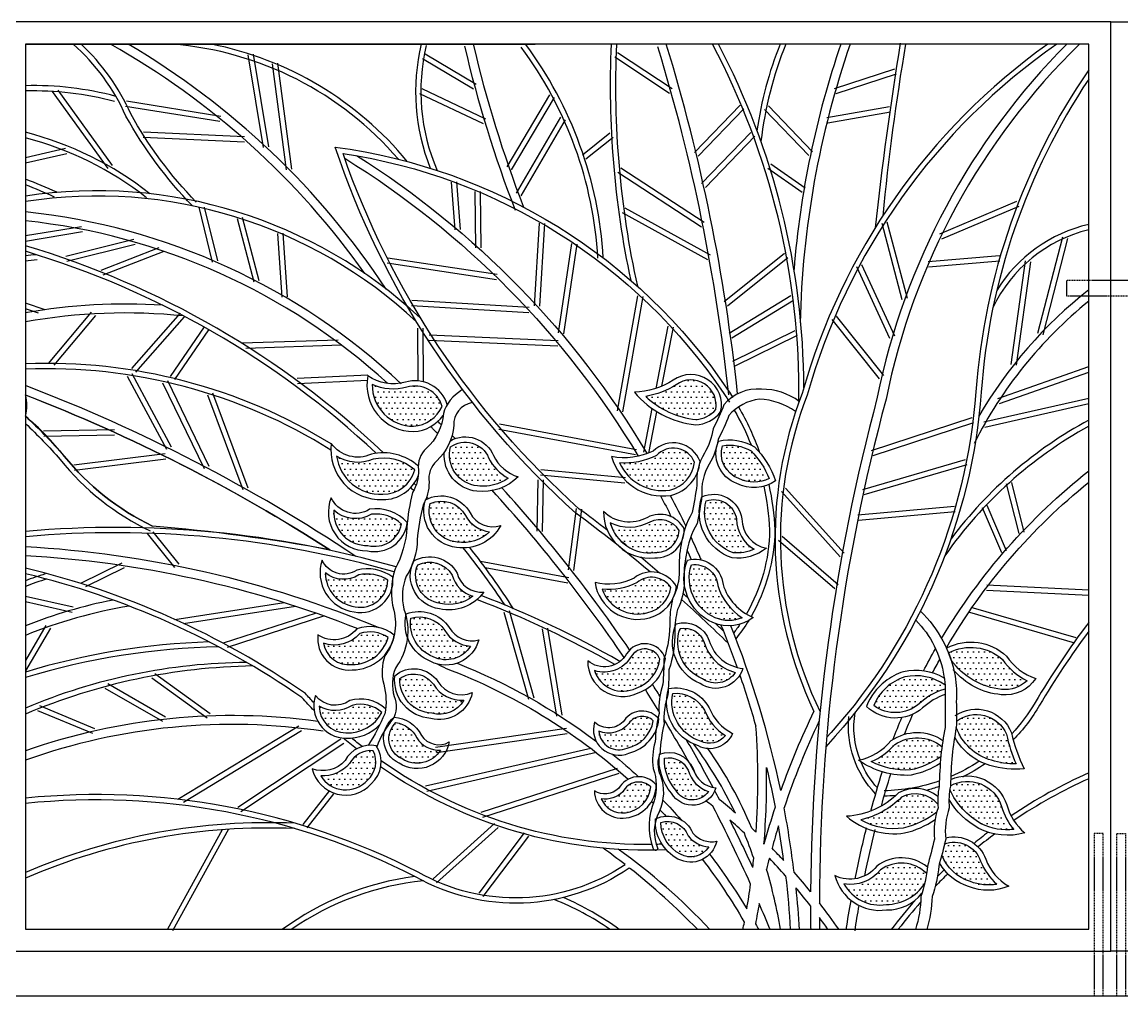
# Model space of a CAD drawing. Extents: x -51224 to -13975, y -20628 to 9094.
# Drawn here: x -47115 to -45873, y -13035 to -11935 of the extents above; entities that cross this region are included whole.
import ezdxf

# ---------------------------------------------------------------- set-up
doc = ezdxf.new("R2010")
doc.units = 0
doc.header["$LTSCALE"] = 5
doc.header["$MEASUREMENT"] = 0
doc.linetypes.add('HIDDEN', pattern=[0.375, 0.25, -0.125])
doc.layers.get('0').update_dxf_attribs({"linetype": 'CONTINUOUS'})
for name, color, linetype in [('0-DIM', 8, 'CONTINUOUS'), ('0-T_BLOCK', 7, 'CONTINUOUS'), ('1', 8, 'CONTINUOUS'), ('4', 4, 'CONTINUOUS'), ('GRILLES', 1, 'CONTINUOUS')]:
    doc.layers.add(name, color=color, linetype=linetype)
pattern_1 = [(180, (-64577.576, -16432.0814), (-3.1237505, 6.247501), [0, -6.247501])]

# ---------------------------------------------------------------- blocks, each defined once
blk = doc.blocks.new('A$C28F35AD2')
at = {"layer": 'GRILLES', "linetype": 'HIDDEN'}
blk.add_lwpolyline([(0, 790.3), (97.7, 790.3), (97.7, 807.5), (0, 807.5)], close=True, dxfattribs=at)
for points in [[(41.5, 0), (41.5, 183.5), (31.5, 183.5), (31.5, 0)], [(56.9, 0), (56.9, 183.5), (66.9, 183.5), (66.9, 0)]]:
    blk.add_lwpolyline(points, dxfattribs=at)

msp = doc.modelspace()

# ---------------------------------------------------------------- hatches: boundary and pattern name
at = {"layer": '0-T_BLOCK'}
h = msp.add_hatch(dxfattribs=at)
h.set_pattern_fill('DOTS', color=2, scale=99.960016, style=0)
h.set_pattern_definition(pattern_1)
h.paths.add_polyline_path([(-46600.9, -12458.9, 0.179163), (-46566.2, -12450.2, -0.154289), (-46588.3, -12427.1, 0.482854), (-46631.2, -12414.8, 0.461066)])
h.paths.add_polyline_path([(-46640.7, -12369, 0.418152), (-46680.5, -12347.5, -0.175458), (-46719.6, -12344.4, 0.417538), (-46672.9, -12391.5, 0.279623)])
h.paths.add_polyline_path([(-46718.7, -12428.7, -0.256991), (-46759.8, -12425.1, 0.38732), (-46707.8, -12468.3, 0.343085), (-46671.7, -12440.8, 0.238603)])
h.paths.add_polyline_path([(-46614.6, -12492, 0.389161), (-46654.3, -12478.7, 0.456924), (-46623.7, -12522.3, 0.24176), (-46587.2, -12510.6, -0.243716)])
h.paths.add_polyline_path([(-46720.4, -12490.9, -0.33145), (-46763, -12486.2, 0.442508), (-46724.4, -12526.1, 0.426582), (-46686.4, -12502.1, 0.226597)])
h.paths.add_polyline_path([(-46642.7, -12591.5, 0.23301), (-46606.1, -12583.4, -0.260347), (-46629.4, -12559.5, 0.39265), (-46668.3, -12548, 0.495449)])
h.paths.add_polyline_path([(-46702.1, -12565.1, 0.200376), (-46734.7, -12559.3, -0.320781), (-46772.5, -12557, 0.373248), (-46739, -12595.2, 0.475515)])
h.paths.add_polyline_path([(-46651, -12651.6, 0.39085), (-46608.7, -12639.6, -0.251251), (-46637.7, -12622, 0.326721), (-46676.1, -12608, 0.3487)])
h.paths.add_polyline_path([(-46733.6, -12625.5, -0.301065), (-46774.7, -12636.5, 0.393018), (-46742.4, -12660.5, 0.339354), (-46701.6, -12629.8, 0.228285)])
h.paths.add_polyline_path([(-46652.5, -12715.2, 0.353449), (-46616.1, -12700.6, -0.283595), (-46650.6, -12682.8, 0.420371), (-46688.3, -12676.2, 0.418172)])
h.paths.add_polyline_path([(-46779.5, -12707.3, 0.413856), (-46749.4, -12737.6, 0.293768), (-46708.7, -12714.6, 0.251352), (-46742.3, -12706.6, -0.30026)])
h.paths.add_polyline_path([(-46686.3, -12766.7, 0.426612), (-46642.5, -12757, -0.274357), (-46669.4, -12743.3, 0.246148), (-46692.9, -12726, 0.53355)])
h.paths.add_polyline_path([(-46777.7, -12786.2, 0.501929), (-46724.9, -12790.9, 0.343134), (-46718.6, -12757.8, 0.313802), (-46745.1, -12772.2, -0.234383)])
h = msp.add_hatch(dxfattribs=at)
h.set_pattern_fill('DOTS', color=2, scale=99.960016, style=0)
h.set_pattern_definition(pattern_1)
h.paths.add_polyline_path([(-46305.8, -12450.6, 0.237244), (-46271.8, -12450.5, 0.105699), (-46292.1, -12419.4, 0.175439), (-46324.4, -12413.4, 0.397699)])
h.paths.add_polyline_path([(-46398.9, -12424.4, -0.135102), (-46440.5, -12432.9, 0.331679), (-46383.7, -12463.6, 0.310147), (-46355.8, -12432.2, 0.543135)])
h.paths.add_polyline_path([(-46354.4, -12383.8, 0.206557), (-46332, -12372.7, 0.678632), (-46376.5, -12344.6, -0.100632), (-46411, -12357.8, 0.164112)])
h = msp.add_hatch(dxfattribs=at)
h.set_pattern_fill('DOTS', color=2, scale=99.960016, style=0)
h.set_pattern_definition(pattern_1)
h.paths.add_polyline_path([(-46460.1, -12575.4, 0.391506), (-46408.4, -12601.9, 0.299569), (-46382.6, -12573.6, 0.442519), (-46420.8, -12567.8, -0.155677)])
h.paths.add_polyline_path([(-46332.7, -12607.6, 0.206915), (-46302, -12607.6, -0.183281), (-46329.6, -12571.2, 0.432961), (-46359.4, -12548, 0.385547)])
h.paths.add_polyline_path([(-46344.9, -12635.5, 0.365015), (-46372.2, -12619.6, 0.395718), (-46346.8, -12676.7, 0.422404), (-46309.9, -12669.4, -0.262488)])
h.paths.add_polyline_path([(-46394.9, -12654.5, 0.619419), (-46427.5, -12651.5, -0.355755), (-46468.8, -12667.3, 0.460328), (-46421.7, -12687, 0.281137)])
h.paths.add_polyline_path([(-46308.4, -12496.5, 0.465603), (-46342.7, -12475.6, 0.397526), (-46312.3, -12534.2, 0.130987), (-46288.5, -12530.3, -0.265033)])
h = msp.add_hatch(dxfattribs=at)
h.set_pattern_fill('DOTS', color=2, scale=99.960016, style=0)
h.set_pattern_definition(pattern_1)
h.paths.add_polyline_path([(-46451, -12500.6, 0.132187), (-46438.9, -12521.1, -0.001399), (-46431.8, -12526.9, 0.177215), (-46401, -12534, 0.421821), (-46373.4, -12509, 0.389173), (-46406.2, -12499.6, -0.249963)])
h = msp.add_hatch(dxfattribs=at)
h.set_pattern_fill('DOTS', color=2, scale=99.960016, style=0)
h.set_pattern_definition(pattern_1)
h.paths.add_polyline_path([(-46012.3, -12651.6, -0.038092), (-46007.9, -12655.4, 0.126461), (-45981.2, -12678.4, -0.156014), (-46001.6, -12688.5, -0.054354), (-46009.3, -12688.5, -0.033864), (-46019.9, -12686.7, -0.180756), (-46066.4, -12655.2, 0.005103), (-46067.3, -12652.6), (-46069.1, -12647.5, -0.10595), (-46047.7, -12641.3, -0.177482)])
h = msp.add_hatch(dxfattribs=at)
h.set_pattern_fill('DOTS', color=2, scale=99.960016, style=0)
h.set_pattern_definition(pattern_1)
h.paths.add_polyline_path([(-46344.8, -12711.9, 0.301201), (-46380.5, -12693.1, 0.386808), (-46349.2, -12746.8, 0.371501), (-46321.1, -12740.5, -0.158313)])
h.paths.add_polyline_path([(-46402.4, -12723.9, 0.4558), (-46430.1, -12726.9, -0.334927), (-46463.9, -12735.7, 0.519187), (-46431.9, -12754.8, 0.302013)])
h.paths.add_polyline_path([(-46436.8, -12804.2, -0.232717), (-46461.1, -12812.1, 0.345546), (-46433.9, -12827.7, 0.356511), (-46405.2, -12798.6, 0.508622)])
h.paths.add_polyline_path([(-46377, -12802.3, 0.556781), (-46340.3, -12803.9, -0.242894), (-46363.2, -12779.8, 0.356786), (-46389.9, -12766.2, 0.193031)])
h.paths.add_polyline_path([(-46394, -12838.8, 0.271334), (-46371.6, -12874.8, 0.391269), (-46339.9, -12866.3, -0.199447), (-46363.2, -12853.8, 0.407719)])
at = {"layer": '1'}
h = msp.add_hatch(dxfattribs=at)
h.set_pattern_fill('DOTS', color=2, scale=99.960016, style=0)
h.set_pattern_definition(pattern_1)
h.paths.add_polyline_path([(-46122.2, -12675.7, -0.036331), (-46115, -12673.7, -0.189795), (-46073.4, -12683.3), (-46073.2, -12688.1, 0.064744), (-46090.5, -12695.9, 0.059603), (-46107.4, -12708.5, -0.307316), (-46153.6, -12706.8, -0.204853)])
h = msp.add_hatch(dxfattribs=at)
h.set_pattern_fill('DOTS', color=2, scale=99.960016, style=0)
h.set_pattern_definition(pattern_1)
h.paths.add_polyline_path([(-46060.4, -12724.5, -0.003517), (-46060.5, -12731.4, 0.000117), (-46060.6, -12731.6, 0.23813), (-46020.9, -12768.6, 0.074583), (-45993, -12772.7, -0.048306), (-46003.9, -12739.2, 0.489687)])
h = msp.add_hatch(dxfattribs=at)
h.set_pattern_fill('DOTS', color=2, scale=99.960016, style=0)
h.set_pattern_definition(pattern_1)
edge = h.paths.add_edge_path()
edge.add_arc((-46104.7, -12788.6), 45.4, 411.9234, 480.5249)
edge.add_arc((-46104.4, -12789), 45.9, 480.5249, 502.2751)
edge.add_arc((-46186.6, -12700.8), 75.6, 294.3461, 307.3176, ccw=False)
edge.add_arc((-46119.8, -12708.7), 70.6, 239.6884, 280.5454)
edge.add_arc((-46131.8, -12688.4), 93.1, 285.5148, 305.2121)
edge.add_arc((-45808.1, -12791.5), 271.3, 531.802, 534.2802, ccw=False)
edge = h.paths.add_edge_path()
edge.add_line((-46081.4, -12817.9), (-46082.5, -12826.6))
edge.add_arc((-46131.6, -12772.9), 72.7, 239.6014, 312.4349, ccw=False)
edge.add_arc((-46188.9, -12743.6), 94.3, 282.5234, 312.8631)
edge.add_arc((-46105.8, -12838.4), 31.9, 400.0476, 486.2795, ccw=False)
edge = h.paths.add_edge_path()
edge.add_line((-46067.1, -12797.2), (-46067.8, -12801.6))
edge.add_arc((-46001, -12775.2), 71.8, 201.5641, 274.4365)
edge.add_arc((-45941.5, -12801.3), 70.6, 200.9385, 220.1263, ccw=False)
edge.add_arc((-46048, -12833.7), 41.2, 370.0104, 477.6001)
edge = h.paths.add_edge_path()
edge.add_line((-46074.3, -12863.1), (-46076.9, -12875.5))
edge.add_arc((-46025.1, -12852.8), 56.6, 203.6268, 280.6137)
edge.add_arc((-45971.2, -12858.5), 66.2, 201.1567, 228.9803, ccw=False)
edge.add_arc((-46063.7, -12894.2), 32.9, 381.1567, 468.8215)
edge = h.paths.add_edge_path()
edge.add_arc((-46122.1, -12924.3), 39.6, 404.8103, 499.437)
edge.add_arc((-46176.8, -12877.4), 32.5, 251.1449, 319.437, ccw=False)
edge.add_arc((-46141.9, -12876.8), 55.2, 214.6501, 326.0492)
edge.add_line((-46096.1, -12907.6), (-46093.9, -12896.4))

# ---------------------------------------------------------------- linework, layer by layer
at = {"color": 3}
for p in [(-47111, -11960.1, 0), (-45911, -11960.1)]:
    msp.add_line(p, (-46535.8, -11960.1), dxfattribs=at)
for points in [[(-45886, -11935.1), (-47136, -11935.1), (-47136, -12984.2), (-45886, -12984.2)], [(-45886, -11935.1), (-44636, -11935.1), (-44636, -12984.2), (-45886, -12984.2)], [(-45911, -11960.1), (-47111, -11960.1), (-47111, -12959.2), (-45911, -12959.2)]]:
    msp.add_lwpolyline(points, close=True, dxfattribs=at)
at = {"layer": '0-DIM'}
msp.add_lwpolyline([(-47111, -12356.2, -0.051261), (-46767.4, -12531.1, 0.024789), (-46967.5, -12504.2, -0.112657), (-47067.1, -12425.2, 0.047346), (-47111, -12380.1, 0.141873)], format="xyb", close=True, dxfattribs=at)
at = {"layer": '1'}
for p, q in [((-46842.2, -12077), (-46859.6, -11972.3)), ((-46836.3, -12076), (-46853.7, -11971.3)), ((-46605.3, -12010.8), (-46662.8, -11976.8)), ((-46602.3, -12005.6), (-46659.7, -11971.6)), ((-46384.3, -12015.7), (-46446, -11975)), ((-46381, -12010.7), (-46442.7, -11970)), ((-46816.3, -12102.1), (-46832.2, -11982.3)), ((-46810.3, -12101.3), (-46826.2, -11981.5)), ((-46197.9, -12010.3), (-46129.8, -11988)), ((-46196.1, -12016), (-46127.9, -11993.7)), ((-47017.5, -12100.5), (-47080.5, -12013.6)), ((-47012.6, -12097), (-47074.2, -12012.1)), ((-46591.3, -12044.7), (-46663.4, -12010.7)), ((-46890.6, -12041.7), (-46997, -12024.5)), ((-46593.9, -12050.1), (-46665.9, -12016.1)), ((-46567.5, -12098.8), (-46519, -12017.4)), ((-46562.3, -12101.9), (-46513.9, -12020.4)), ((-46891.5, -12047.6), (-46998, -12030.4)), ((-46356, -12082.6), (-46304.4, -12029.1)), ((-46351.6, -12086.7), (-46300.1, -12033.2)), ((-46227, -12085.9), (-46276.8, -12033.9)), ((-46222.6, -12081.8), (-46272.5, -12029.7)), ((-46206.4, -12043.1), (-46135.7, -12030.5)), ((-46205.3, -12049), (-46134.7, -12036.4)), ((-46556.9, -12128.2), (-46506.7, -12042.4)), ((-46551.7, -12131.3), (-46501.5, -12045.4)), ((-46863.9, -12070.8), (-46978.2, -12065.4)), ((-46863.6, -12064.8), (-46977.9, -12059.4)), ((-46451.3, -12060.7), (-46482.4, -12085.3)), ((-46447.6, -12065.4), (-46478.7, -12090)), ((-46347.9, -12117.6), (-46292.4, -12059.8)), ((-46343.6, -12121.8), (-46288, -12063.9)), ((-47065.6, -12078.1), (-47111, -12088.4)), ((-47064.3, -12083.9), (-47111, -12094.6)), ((-46344.9, -12161.6), (-46439, -12100.1)), ((-46234.3, -12127.8), (-46273.1, -12100.7)), ((-46230.9, -12122.9), (-46269.7, -12095.8)), ((-46348.2, -12166.6), (-46442.3, -12105.1)), ((-46626.1, -12169.9), (-46630.2, -12115.9)), ((-46620.1, -12169.5), (-46624.3, -12115.4)), ((-46602.8, -12190.1), (-46603.3, -12126.3)), ((-46596.8, -12190.1), (-46597.3, -12126.3)), ((-46079, -12174.4), (-45992, -12137.5)), ((-46899.8, -12206.3), (-46915, -12144.3)), ((-46894, -12204.9), (-46908.8, -12144.3)), ((-46340.9, -12203.7), (-46437, -12150.5)), ((-46338, -12198.5), (-46434, -12145.2)), ((-46076.7, -12179.9), (-45989.6, -12143.1)), ((-46852.8, -12228.7), (-46871.7, -12157.5)), ((-46847, -12227.2), (-46865.9, -12156)), ((-46536.6, -12255.6), (-46530.8, -12162.3)), ((-46530.6, -12256), (-46524.8, -12162.7)), ((-46121.4, -12248.6), (-46144.2, -12162.6)), ((-46115.6, -12247.1), (-46138.4, -12161)), ((-47047.6, -12166.3), (-47111, -12176.7)), ((-47046.6, -12172.2), (-47111, -12182.8)), ((-46821.2, -12245.6), (-46826, -12174)), ((-46815.2, -12245.2), (-46820.1, -12173.6)), ((-46988.5, -12180.7), (-47065.5, -12199.8)), ((-46987, -12186.5), (-47064.1, -12205.6)), ((-47025.4, -12215.1), (-46960.1, -12189.8)), ((-46509.3, -12286.2), (-46494.3, -12185.1)), ((-46503.4, -12287.1), (-46488.4, -12185.9)), ((-45940.8, -12178.1), (-45968.8, -12286.9)), ((-45935, -12179.6), (-45963, -12288.4)), ((-47023.2, -12220.7), (-46954.5, -12194)), ((-46578.6, -12220.3), (-46702, -12201.6)), ((-46322.5, -12250.7), (-46254.4, -12196.2)), ((-46318.7, -12255.4), (-46250.7, -12200.9)), ((-46092.4, -12205.5), (-46011.7, -12198.7)), ((-46579.5, -12226.2), (-46702.9, -12207.5)), ((-46135.4, -12292.3), (-46172.6, -12211.7)), ((-46130, -12289.8), (-46167.2, -12209.1)), ((-46091.9, -12211.5), (-46011.2, -12204.6)), ((-45998.7, -12321.8), (-45982.4, -12204.9)), ((-45992.7, -12322.6), (-45976.4, -12205.8)), ((-46542.6, -12257.5), (-46674.8, -12249.6)), ((-46442.7, -12374.2), (-46419.9, -12244.1)), ((-46436.8, -12375.2), (-46414, -12245.1)), ((-46316.9, -12286.3), (-46247.3, -12244)), ((-46313.8, -12291.5), (-46244.2, -12249.1)), ((-47088.7, -12259.9), (-47111, -12252.7)), ((-47096.3, -12263.8), (-47111, -12259)), ((-47036.6, -12262.7), (-47085.2, -12320.6)), ((-46936.5, -12264), (-46991.2, -12326.4)), ((-46543, -12263.5), (-46675.1, -12255.6)), ((-47032, -12266.5), (-47079, -12322.5)), ((-46932, -12268), (-46986.7, -12330.4)), ((-46147, -12337.9), (-46200.4, -12271)), ((-46142.3, -12334.1), (-46195.7, -12267.2)), ((-46909.3, -12279.2), (-46947.7, -12335.4)), ((-46904.4, -12282.6), (-46942.7, -12338.8)), ((-46667.7, -12340.7), (-46668.1, -12280.8)), ((-46661.7, -12340.6), (-46662.1, -12280.8)), ((-46509.8, -12295), (-46655.3, -12288.6)), ((-46399.2, -12348.7), (-46385.6, -12278.4)), ((-46392.6, -12346.3), (-46379.7, -12279.6)), ((-46312.5, -12318.1), (-46242.4, -12283.3)), ((-46309.9, -12323.4), (-46239.7, -12288.7)), ((-46758.1, -12294.2), (-46866.8, -12297.8)), ((-46754.1, -12300.1), (-46862.1, -12303.6)), ((-46510, -12300.9), (-46655.6, -12294.6)), ((-46013.7, -12360.2), (-45911, -12324.1)), ((-46951.5, -12417.9), (-46995.9, -12335.2)), ((-46946.3, -12415.1), (-46990.6, -12332.3)), ((-46804.4, -12337.1), (-46724.7, -12333.3)), ((-46011.7, -12365.9), (-45911, -12330.4)), ((-46908.9, -12439.7), (-46955.8, -12342.7)), ((-46903.5, -12437.1), (-46950.4, -12340.1)), ((-46804.1, -12343.1), (-46724.5, -12339.3)), ((-46865.1, -12463.3), (-46905, -12356.3)), ((-46859.5, -12461.2), (-46899.3, -12354.2)), ((-46029.5, -12386.6), (-45911, -12359.7)), ((-46413.2, -12420.6), (-46403.7, -12371.5)), ((-46407.3, -12421.7), (-46398.3, -12375.1)), ((-46028.2, -12392.5), (-45911, -12365.9)), ((-46156.1, -12418.9), (-46042.5, -12381.5)), ((-46154.3, -12424.6), (-46040.6, -12387.2)), ((-47010.4, -12395.4), (-47090.4, -12397.1)), ((-46422.6, -12423.9), (-46576.9, -12395.1)), ((-46421.5, -12418), (-46575.8, -12389.2)), ((-47010.3, -12401.4), (-47090.3, -12403.1)), ((-46953.4, -12422.7), (-47056.4, -12435.3)), ((-46952.6, -12428.6), (-47055.6, -12441.3)), ((-46166, -12463), (-46050, -12428.9)), ((-46164.4, -12468.7), (-46048.3, -12434.6)), ((-46529.8, -12446.3), (-46434.5, -12455.3)), ((-46529.2, -12440.3), (-46433.9, -12449.3)), ((-46533.5, -12510), (-46532.3, -12452)), ((-46527.5, -12510.1), (-46526.3, -12452.1)), ((-46187.2, -12534.7), (-46253.4, -12461.3)), ((-46004.1, -12456.3), (-45989.9, -12512.4)), ((-45998.2, -12454.9), (-45984.1, -12510.9)), ((-46191.7, -12538.7), (-46257.9, -12465.3)), ((-46498, -12553.4), (-46489.1, -12484.3)), ((-46492, -12554.2), (-46483.2, -12485.1)), ((-46171.5, -12491.5), (-46062.4, -12481.8)), ((-46170.9, -12497.5), (-46061.8, -12487.8)), ((-46009.2, -12534.4), (-46031, -12483.4)), ((-46003.7, -12532), (-46025.5, -12481)), ((-46942.2, -12551), (-46973.1, -12512.4)), ((-46937.5, -12547.2), (-46966.9, -12510.6)), ((-46197.6, -12575), (-46261, -12520.6)), ((-46193.7, -12570.5), (-46257.1, -12516.1)), ((-47002.1, -12545.9), (-47048.7, -12568.9)), ((-46497.9, -12562.7), (-46597.3, -12544.2)), ((-46999.4, -12551.3), (-47043.3, -12572.9)), ((-46499, -12568.6), (-46592, -12551.3)), ((-46026.1, -12570.6), (-45911, -12576.1)), ((-47057.1, -12595.7), (-47111, -12583.7)), ((-46026.4, -12576.6), (-45911, -12582.1)), ((-47058.4, -12601.6), (-47111, -12589.8)), ((-46942.4, -12609.5), (-46818.8, -12590.4)), ((-46932.5, -12614.1), (-46806.3, -12594.5)), ((-45925.2, -12630.5), (-46043.7, -12596)), ((-46782.9, -12602.4), (-46887.8, -12636.4)), ((-46773.6, -12605.6), (-46883.2, -12641.2)), ((-46542.8, -12700), (-46570.6, -12601.6)), ((-46537, -12698.4), (-46564.8, -12599.9)), ((-45926.9, -12636.2), (-46045.4, -12601.8)), ((-47087.8, -12616.4), (-47111, -12655.8)), ((-47082.7, -12619.4), (-47111, -12667.6)), ((-46527.8, -12620.2), (-46511.5, -12718.6)), ((-46521.9, -12619.3), (-46505.6, -12717.6)), ((-46902.4, -12716.2), (-46964.8, -12671.1)), ((-46952.9, -12719.7), (-47018.1, -12682.4)), ((-46905.9, -12721), (-46968.3, -12676)), ((-46955.9, -12724.9), (-47021, -12687.6)), ((-47032.7, -12732.9), (-47094.6, -12707.1)), ((-47035, -12738.4), (-47096.9, -12712.7)), ((-46939.1, -12812.6), (-46802.6, -12729.8)), ((-46932.7, -12815.7), (-46799.5, -12734.9)), ((-46500.5, -12732.8), (-46648.1, -12754.2)), ((-46871.3, -12821.3), (-46754.9, -12744.4)), ((-46499.6, -12738.7), (-46647.2, -12760.2)), ((-46868, -12826.3), (-46751.6, -12749.4)), ((-46472.9, -12755.2), (-46659.3, -12797.9)), ((-46466.7, -12759.9), (-46657.9, -12803.8)), ((-46596.6, -12827), (-46442.7, -12777.4)), ((-46594.7, -12832.7), (-46440.8, -12783.1)), ((-46797.7, -12841.1), (-46767.6, -12802.8)), ((-46793, -12844.8), (-46762.9, -12806.5)), ((-46888.9, -12846.9), (-46950.7, -12959.2)), ((-46881.8, -12846.4), (-46944.9, -12961.2)), ((-46581.6, -12839.8), (-46650.9, -12902.3)), ((-46577.6, -12844.3), (-46646.9, -12906.7)), ((-46548, -12850.5), (-46599.4, -12918.7)), ((-46543.2, -12854.1), (-46594.6, -12922.3))]:
    msp.add_line(p, q, dxfattribs=at)
at = {"layer": '1', "color": 4}
msp.add_line((-46215, -12946.1), (-46215, -12959.2), dxfattribs=at)
for points in [[(-46922.6, -12142.6, -0.066191), (-46997.5, -12041.4, 0.106475), (-47057.1, -11960.1)], [(-46918.3, -12138.4, -0.066058), (-46992.1, -12038.7, 0.099356), (-47048.2, -11960.1, 0.099356)], [(-45957.3, -11960.1, 0.171094), (-46234.4, -12354.5, 0.205998), (-46221.1, -12713.3, 0.205998)], [(-45946.9, -11960.1, 0.174235), (-46228.7, -12356.4, 0.208179), (-46214.2, -12713.9, 0.208179)], [(-45935.7, -11960.1, 0.147388), (-46149.6, -12358.7, 0.063736), (-46224.9, -12916.9, 0.063736)], [(-45921.4, -11960.1, 0.150811), (-46139.8, -12361, 0.065193), (-46215, -12929.5, 0.065193)], [(-45911, -11989, 0.133125), (-46038.4, -12352.6, -0.165242), (-46201.7, -12737.3)], [(-45911, -11999.7, 0.130059), (-46032.4, -12353, -0.165243), (-46197.2, -12741.3)], [(-46761.3, -12076.4, -0.214516), (-46317.9, -12351, -0.007589), (-46312.8, -12358.9, -0.007589)], [(-46406, -12556, 0.016374), (-46489.7, -12489.6, -0.13015), (-46761.3, -12076.4)], [(-46752.5, -12083.7, -0.210495), (-46322.9, -12354.4, -0.009874), (-46316.4, -12364.4, -0.009874)], [(-46454.4, -12508.9, 0.006045), (-46485.9, -12484.9, -0.127504), (-46752.5, -12083.7, -0.127504)], [(-46750.6, -12089, -0.119547), (-46419.4, -12425.4)], [(-46737.5, -12085.7, -0.118379), (-46409.5, -12422.5, -0.118379)], [(-46687, -12343.5, 0.164002), (-47111, -12149.5, 0.164002)], [(-46702.1, -12343.1, 0.159613), (-47111, -12159.6, 0.159613)], [(-46635, -12367.1, 0.414967), (-46682.2, -12341.7, -0.218355), (-46724.6, -12334.7, 0.473511), (-46672.7, -12397.5, 0.226882), (-46639.6, -12379.2, 0.226882)], [(-46618.8, -12350.9, 0.186863), (-46639.3, -12376.9, -0.1907), (-46658.6, -12416.6, 0.252134), (-46667.3, -12440.6, -0.139232), (-46674, -12466.3, 0.045981), (-46680.5, -12505.7, -0.111), (-46693.8, -12552.6, 0.144561), (-46695.4, -12599.1, -0.22353), (-46705.2, -12650.6, 0.165363), (-46706.6, -12682.5, -0.118044), (-46705.5, -12716, -0.037668), (-46724, -12751.8, -0.037668)], [(-46237.8, -12363.6, 0.168907), (-46280.2, -12349.8, 0.249457), (-46322.7, -12367.2, -0.03088), (-46335, -12394.3, -0.100136), (-46344.8, -12422, 0.158377), (-46353.2, -12457.9, -0.008948), (-46358.4, -12489, 0.100671), (-46371, -12524.9, 0.062282), (-46373.2, -12554.2, -0.120989), (-46380.6, -12586.1, 0.052555), (-46383.9, -12610.6, -0.089477), (-46390.5, -12654.3, -0.022272), (-46391.7, -12682.6, 0.097925), (-46395.9, -12715.8, 0.050393), (-46400.3, -12747.8, 0.112896), (-46402.4, -12777.8, -0.1518), (-46401.4, -12814.5, 0.192061), (-46402.8, -12867.3, 16.256874)], [(-46241.8, -12374.9, 0.14309), (-46282.6, -12360.9, 0.184664), (-46317.1, -12379.4, -0.03088), (-46329.4, -12406.4, -0.100136), (-46339.2, -12434.1, 0.158377), (-46347.6, -12470.1, -0.008948), (-46352.8, -12501.1, 0.100671), (-46365.4, -12537.1, 0.062282), (-46367.6, -12566.3, -0.120989), (-46375, -12598.3, 0.052555), (-46378.3, -12622.8, -0.089477), (-46384.8, -12666.5, -0.022272), (-46386.1, -12694.8, 0.097925), (-46390.3, -12727.9, 0.050393), (-46394.7, -12759.9, 0.209993), (-46394.4, -12785.7, -0.197948), (-46395.8, -12826.6, 0.229576), (-46397.2, -12868.2, 16.256874)], [(-46607, -12364.8, 0.378866), (-46627.6, -12390.8, -0.1907), (-46646.8, -12430.6, 0.252134), (-46655.5, -12454.6, -0.139232), (-46662.2, -12480.2, 0.045981), (-46668.8, -12519.6, -0.140758), (-46681.2, -12560.8, 0.155026), (-46683.9, -12597.8, -0.256829), (-46693.5, -12664.5, 0.165363), (-46694.9, -12696.4, -0.232015), (-46696.3, -12722.5, 0.096099), (-46714.4, -12753.4, 0.096099)], [(-46311, -12373.4, -0.036089), (-46292, -12412.6)], [(-46306.2, -12369.7, -0.045842), (-46282.5, -12421)], [(-47111, -12380.1, -0.02712), (-47067.1, -12425.2, 0.112657), (-46967.5, -12504.2)], [(-47111, -12388.3, -0.024646), (-47071.7, -12429.1, 0.112551), (-46970.1, -12509.6)], [(-46641.4, -12390, 0.000437), (-46643.5, -12388, 0.000975), (-46645.4, -12385.8, 0.000975)], [(-46645.7, -12399.8, 0.001039), (-46650.7, -12394.9, 0.001437), (-46653.5, -12391.8, 0.001437)], [(-46667.5, -12436.5, 0.242831), (-46720.6, -12423, -0.358992), (-46765.8, -12411, 0.464995), (-46707.7, -12474.3, 0.308457), (-46667.6, -12447.3, 0.308457)], [(-46631.4, -12407.8, -0.446759), (-46582.8, -12424.6, 0.203971), (-46554.8, -12448.6, -0.225979), (-46601.5, -12464.9, -0.405502), (-46638.3, -12420.8, -0.405502)], [(-46626, -12405.4, 0.000738), (-46629.5, -12401.8)], [(-46077.1, -12631, -0.091424), (-45911, -12441.9)], [(-46429.1, -12644, 0.03452), (-46573.3, -12460.9)], [(-46277.8, -12459.1, -0.041284), (-46271.1, -12508.5, -0.127883), (-46297.4, -12603.4)], [(-46272.1, -12457.2, -0.04199), (-46265.1, -12508.4, -0.127799), (-46292.1, -12606.2)], [(-46071.7, -12641.6, -0.090844), (-45911, -12454.7)], [(-46435.4, -12652.5, 0.035921), (-46584.7, -12463.2)], [(-46394.2, -12470.1, -0.006661), (-46382.1, -12493.7, -0.006661)], [(-46383.2, -12469.5, -0.009651), (-46365.8, -12504.3, -0.009651)], [(-46431.8, -12526.9, 0.001399), (-46438.9, -12521.1)], [(-46360.1, -12516.4, -0.005939), (-46350.4, -12538.2, -0.001097), (-46348.3, -12542.5)], [(-47111, -12527.3, -0.085546), (-46712.1, -12618.8)], [(-47111, -12537.4, -0.080894), (-46735.9, -12619.9)], [(-46364.4, -12531.2, -0.00294), (-46359.7, -12541.9)], [(-46395.3, -12557.3, 0.004235), (-46416.5, -12539.4)], [(-46785.3, -12703.7, -0.006895), (-46795, -12693.2, 0.093458), (-47111, -12551.7, 0.093458)], [(-46785.1, -12712.5, -0.009677), (-46799, -12697.8, 0.092881), (-47111, -12557.9, 0.092881)], [(-46375.9, -12574.2, 0.000136), (-46376.6, -12573.6, 0.000136)], [(-46378, -12580.3, 0.00001), (-46378, -12580.3, 0.00001)], [(-46318, -12636.4, 0.011043), (-46370.5, -12587)], [(-46362.8, -12585.9, 0.001243), (-46368.9, -12580.4, 0.001243)], [(-46294.7, -12610.7, -0.031268), (-46309.2, -12631.3, -0.031268)], [(-46106.2, -12610.3, -0.156748), (-46074.5, -12673.5, -0.058651), (-46073.2, -12702.4, -0.014697), (-46073.2, -12731.4, 0.015354), (-46078, -12763, 0.010415), (-46079.8, -12797.6, 0.071318), (-46081.1, -12822.2, 0.112487), (-46085.1, -12857.7, -0.007782), (-46093, -12888, -0.067424), (-46100.5, -12922.2, -0.073523), (-46106.6, -12959.7)], [(-46100.9, -12600.1, -0.157299), (-46061.8, -12673.5, -0.058651), (-46060.5, -12702.4, -0.014697), (-46060.5, -12731.4, 0.015354), (-46065.3, -12763, 0.010415), (-46067.1, -12797.6, 0.071318), (-46068.4, -12822.2, 0.112487), (-46072.4, -12857.7, -0.007782), (-46080.3, -12888, -0.067424), (-46087.8, -12922.2, -0.073523), (-46093.9, -12959.7)], [(-46323.3, -12622.8, 0.001895), (-46332.3, -12614.2)], [(-46326.1, -12615.9, -0.011897), (-46307.8, -12663.7, -0.011897)], [(-46304.6, -12615, -0.015546), (-46311.7, -12624.8, -0.015546)], [(-45911, -12612.9, 0.028671), (-45971.6, -12703.5, -0.054369), (-45997.9, -12738.6, -0.054369)], [(-45911, -12622.9, 0.02656), (-45966.5, -12706.5, -0.059051), (-45996.2, -12745.5, -0.059051)], [(-46071.1, -12641.6, -0.312643), (-46003.8, -12650.9, 0.164509), (-45970.8, -12676.3, -0.279095), (-46009.8, -12694.5, -0.205451), (-46063.9, -12665.9, -2.951473)], [(-46097.5, -12667.7, -0.010283), (-46083.9, -12642.6, -0.010283)], [(-46066.4, -12655.2), (-46069.1, -12647.3, -0.313479), (-46008.3, -12654.8, 0.131146), (-45980.6, -12678.7, -0.223388), (-46009.3, -12688.5, -0.216081), (-46066.1, -12655.5)], [(-46646.4, -12659.8, -0.002359), (-46636.3, -12664.8, -0.092106), (-46430.7, -12789.9, -0.092106)], [(-46623.8, -12659, -0.067671), (-46466.7, -12747.3, -0.067671)], [(-46087.4, -12670, -0.006383), (-46079.1, -12654.6, -0.006383)], [(-46304.8, -12672.4, -0.014067), (-46286.7, -12730.2, -0.014067)], [(-46073.4, -12683.3, 0.206182), (-46118.6, -12674.4, 0.222597), (-46153.6, -12706.8, 0.089432)], [(-46074.2, -12675.7, 0.187596), (-46120.1, -12668.6, 0.090608), (-46140.8, -12679.6, -2.189733)], [(-46395, -12696, 0.002318), (-46403.4, -12682.8, 0.002318)], [(-46140.8, -12679.6, 0.140702), (-46161.9, -12707.7, 0.140702)], [(-46704.6, -12710.3, 0.260156), (-46745, -12701.1, -0.410248), (-46783.5, -12695.5, 0.512348), (-46749.5, -12743.6, 0.222218), (-46710.9, -12728, 0.452913)], [(-46396, -12713.3, 0.004305), (-46411.4, -12688.8, 0.004305)], [(-46072.9, -12694.3, 0.111431), (-46098.5, -12709.5, -0.385382), (-46161.9, -12707.7, -0.385382)], [(-46073.2, -12688.1, 0.116422), (-46102.5, -12705, -0.347577), (-46153.6, -12706.8, -0.347577)], [(-46708.6, -12714.7, 0.253116), (-46742.3, -12706.6, -0.30026), (-46779.5, -12707.3, 0.413856), (-46749.4, -12737.6, 0.293768), (-46708.7, -12714.6, 0.293768)], [(-46387.2, -12708.6, 0.000498), (-46388.9, -12705.7, 0.000498)], [(-46061.8, -12718.1, -0.474677), (-45998.2, -12737.4, 0.061522), (-45983.8, -12778.2, -0.097386), (-46022.7, -12774.3, -0.196314), (-46061.8, -12743.2, -2.951473)], [(-46352.5, -12788.1, 0.011299), (-46390.5, -12722.3)], [(-46151.5, -12806.3, -0.222034), (-46181.7, -12719, -1.559764)], [(-46169.1, -12768.2, -0.136221), (-46174.6, -12714.6)], [(-46131.7, -12744.8, -0.009509), (-46122, -12720.3, -0.009509)], [(-46118.8, -12739.1, -0.00894), (-46109.5, -12716.5, -0.00894)], [(-46060.4, -12724.5, -0.489687), (-46003.9, -12739.2, 0.048306), (-45993, -12772.7, -0.074583), (-46020.9, -12768.6, -0.23813), (-46060.6, -12731.6, -0.196463)], [(-46737.3, -12755.8, -0.009249), (-46752.2, -12743.4)], [(-46731, -12753.1, -0.007346), (-46742.8, -12743.5)], [(-46078.6, -12772, -0.090465), (-46111.5, -12785.4, -0.167574), (-46170.7, -12768.6, 0.158491), (-46133.9, -12746.3, -0.31014), (-46075.7, -12746.1, -0.321507)], [(-46078.1, -12764.5, -0.101386), (-46112.3, -12779.5, -0.129701), (-46156.4, -12770.1, 0.109915), (-46129.9, -12750.8, -0.323746), (-46076.7, -12752.8, -0.305746)], [(-46715, -12752.3, 0.332028), (-46750.2, -12768.9, -0.311183), (-46787.5, -12778.1, 0.601436), (-46720.7, -12795.1, 0.370087), (-46715, -12752.3, 1.078008)], [(-46718.6, -12757.8, 0.313802), (-46745.1, -12772.2, -0.234383), (-46777.7, -12786.2, 0.501929), (-46724.9, -12790.9, 0.343134), (-46718.6, -12757.8, 0.343134)], [(-46404.1, -12863.6, -0.159494), (-46709.7, -12769)], [(-46448.1, -12762, -0.014382), (-46419, -12787.1, -0.014382)], [(-46149.4, -12799.8, -0.088172), (-46168.3, -12770.1)], [(-46034.5, -12769.6, -0.045318), (-46066.7, -12786.9, -0.045318)], [(-46028, -12772.5, -0.035559), (-46053.5, -12787.5, -0.035559)], [(-46387.7, -12869.7, -0.163819), (-46710.1, -12776)], [(-46274.6, -12776.6, -0.010714), (-46265, -12821.6)], [(-46156.9, -12825.9, -0.009672), (-46143.9, -12780.7, -0.009672)], [(-46145, -12820.2, -0.007854), (-46134.4, -12783.9, -0.007854)], [(-46079.6, -12791.9, -0.078817), (-46142, -12803)], [(-46066.8, -12790.3, -0.450681), (-46003.6, -12819, 0.148254), (-45983.3, -12850.5, -0.187658), (-46035.2, -12845.4, -0.132224), (-46068.7, -12812.7, -0.497796)], [(-46067.1, -12797.2, -0.472912), (-46009.4, -12820.7, 0.105823), (-45995.5, -12846.8, -0.145286), (-46032.4, -12840.1, -0.159444), (-46067.8, -12801.6, -0.12411)], [(-46434.2, -12886.4, -0.284288), (-46667.9, -12894.8, 0.144486), (-47111, -12811.3, 0.144486)], [(-46400.2, -12804.9, -0.000338), (-46399.6, -12805.5)], [(-46081.3, -12809.6, 0.311484), (-46125.8, -12805.4, -0.188383), (-46184.4, -12831.8, 0.215235), (-46118.8, -12850.6, 0.094051), (-46084.5, -12835.5)], [(-46081.4, -12817.9, 0.348834), (-46122.2, -12810.3, -0.142619), (-46168.4, -12835.7, 0.164545), (-46119.9, -12844.7, 0.111348), (-46082.5, -12826.6, 0.105573)], [(-46128.8, -12808.3, -0.015696), (-46141.9, -12809)], [(-46079.9, -12798.3, -0.017636), (-46094, -12802.5, -0.017636)], [(-46429.7, -12890.5, -0.285875), (-46670.7, -12900.1, 0.144639), (-47111, -12817.3, 0.144639)], [(-46404.3, -12814.9, -0.001037), (-46402.4, -12816.9)], [(-46391.8, -12813.4, -0.011364), (-46371, -12835.6)], [(-46292.6, -12908.4, 0.014535), (-46335.2, -12820.4)], [(-46394.9, -12824.5, -0.00371), (-46388.2, -12831.6)], [(-46174.7, -12902.3, -0.012097), (-46161.8, -12844.9, -0.012097)], [(-46163.8, -12899, -0.011142), (-46151.9, -12846.6, -0.011142)], [(-46072.5, -12856.2, -0.393332), (-46027.3, -12880.3, 0.170741), (-46001.3, -12910.6, -0.19603), (-46046.6, -12911.2, -0.189489), (-46079.3, -12884.4, -0.189489)], [(-46392.6, -12863.3, -0.00309), (-46399, -12863.5, -0.00309)], [(-46074.3, -12863.1, -0.426444), (-46033, -12882.4, 0.122003), (-46014.7, -12908.4, -0.14191), (-46044.6, -12905.5, -0.223667), (-46076.9, -12875.5, -0.195523)], [(-46347, -12880.5, -0.032327), (-46299.7, -12951.2, -0.032327)], [(-46338.9, -12874.6, -0.027871), (-46297, -12936.2, -0.027871)], [(-46093.1, -12889.1, 0.345455), (-46150.3, -12888, -0.363771), (-46197.6, -12898.5, 0.384388), (-46139.1, -12937.4, 0.235997), (-46099.3, -12918.7)], [(-46093.9, -12896.4, 0.367571), (-46146.1, -12892.3, -0.271394), (-46187.3, -12908.1, 0.31487), (-46139.4, -12931.4, 0.248649), (-46096.1, -12907.6, 0.283444)], [(-46253.1, -12899.1, -0.014161), (-46247.8, -12959.7)], [(-46241.6, -12912.4, -0.010932), (-46237.8, -12959.7)], [(-46270.6, -12959.7, 0.004733), (-46282.9, -12930.4, 0.004733)], [(-46225, -12932.9, 0.003033), (-46224.8, -12959.9)], [(-46184.7, -12959.4, -0.006823), (-46179.3, -12926.7, -0.006823)], [(-46174.8, -12960.9, -0.005971), (-46170.2, -12932.5, -0.005971)], [(-46287, -12953.3, -0.002735), (-46283.5, -12959.7)]]:
    msp.add_lwpolyline(points, format="xyb", dxfattribs=at)
for points in [[(-46326.4, -12375.3, 0.693512), (-46379.9, -12339.6, -0.134591), (-46423.8, -12353, 0.196581), (-46354.6, -12389.8, 0.220919)], [(-46640.7, -12369, 0.418152), (-46680.5, -12347.5, -0.175458), (-46719.6, -12344.4, 0.417538), (-46672.9, -12391.5, 0.279623)], [(-46332, -12372.7, 0.678632), (-46376.5, -12344.6, -0.100632), (-46411, -12357.8, 0.164112), (-46354.4, -12383.8, 0.206557)], [(-46631.2, -12414.8, -0.482854), (-46588.3, -12427.1, 0.154289), (-46566.2, -12450.2, -0.179163), (-46600.9, -12458.9, -0.461066)], [(-46349.7, -12431.3, 0.548134), (-46402.5, -12419.5, -0.16447), (-46449.4, -12425.7, 0.381849), (-46382.6, -12469.5, 0.322068)], [(-46328.9, -12408.2, -0.196169), (-46288.4, -12414.7, -0.121333), (-46264.5, -12453.1, -0.267544), (-46308.1, -12456.2, -0.424854)], [(-46324.4, -12413.4, -0.175439), (-46292.1, -12419.4, -0.105699), (-46271.8, -12450.5, -0.237244), (-46305.8, -12450.6, -0.397699)], [(-46671.7, -12440.8, 0.238603), (-46718.7, -12428.7, -0.256991), (-46759.8, -12425.1, 0.38732), (-46707.8, -12468.3, 0.343085)], [(-46355.8, -12432.2, 0.543135), (-46398.9, -12424.4, -0.135102), (-46440.5, -12432.9, 0.331679), (-46383.7, -12463.6, 0.310147)], [(-46680, -12500.1, 0.251803), (-46722.5, -12485.2, -0.458485), (-46765.9, -12472.1, 0.537347), (-46725, -12532.1, 0.446147)], [(-46659.4, -12474.5, -0.414303), (-46609.2, -12489.4, 0.350219), (-46574.6, -12503.7, -0.319457), (-46624.5, -12528.2, -0.476626)], [(-46347.6, -12471.1, -0.500179), (-46302.4, -12496.1, 0.361189), (-46274.8, -12529, -0.198244), (-46313.5, -12540.1, -0.417673)], [(-46342.7, -12475.6, -0.465603), (-46308.4, -12496.5, 0.265033), (-46288.5, -12530.3, -0.130987), (-46312.3, -12534.2, -0.397526)], [(-46686.4, -12502.1, 0.226597), (-46720.4, -12490.9, -0.33145), (-46763, -12486.2, 0.442508), (-46724.4, -12526.1, 0.426582)], [(-46654.3, -12478.7, -0.391824), (-46614.4, -12492.3, 0.241606), (-46587.2, -12510.6, -0.24176), (-46623.7, -12522.3, -0.456924)], [(-46367.4, -12507.4, 0.407265), (-46409.1, -12494.3, -0.334187), (-46458.6, -12487.8, 0.451391), (-46400.8, -12540, 0.43311)], [(-46373.4, -12509, 0.389173), (-46406.2, -12499.6, -0.249963), (-46451, -12500.6, 0.372734), (-46401, -12534, 0.421821)], [(-46696.3, -12561.9, 0.223258), (-46737.1, -12553.8, -0.465813), (-46776.2, -12542.6, 0.46848), (-46740, -12601.1, 0.501171)], [(-46672.9, -12543.7, -0.418208), (-46623.8, -12557.2, 0.375782), (-46593.5, -12578.6, -0.303142), (-46643.7, -12597.5, -0.511006)], [(-46668.3, -12548, -0.39265), (-46629.4, -12559.5, 0.260347), (-46606.1, -12583.4, -0.23301), (-46642.7, -12591.5, -0.495449)], [(-46363.9, -12542.8, -0.461543), (-46323.7, -12570, 0.22665), (-46289.7, -12607.2, -0.275832), (-46335.1, -12613.1, -0.404152)], [(-46359.4, -12548, -0.432961), (-46329.6, -12571.2, 0.183281), (-46302, -12607.6, -0.206915), (-46332.7, -12607.6, -0.385547)], [(-46702.1, -12565.1, 0.200376), (-46734.7, -12559.3, -0.320781), (-46772.5, -12557, 0.373248), (-46739, -12595.2, 0.475515)], [(-46376.4, -12572.3, 0.458959), (-46424.1, -12562.8, -0.192137), (-46468.2, -12567.8, 0.451828), (-46406.8, -12607.7, 0.314399)], [(-46382.6, -12573.6, 0.442519), (-46420.8, -12567.8, -0.155677), (-46460.1, -12575.4, 0.391506), (-46408.4, -12601.9, 0.299569)], [(-46681.4, -12603.4, -0.353852), (-46632.6, -12618.8, 0.336315), (-46599.3, -12632.7, -0.473401), (-46653.5, -12657.1, -0.369671)], [(-46676.1, -12608, -0.326721), (-46637.7, -12622, 0.251251), (-46608.7, -12639.6, -0.39085), (-46651, -12651.6, -0.3487)], [(-46694.8, -12627.3, 0.265182), (-46737.1, -12620.3, -0.39236), (-46780.9, -12626.8, 0.481), (-46742.1, -12666.5, 0.361947)], [(-46701.6, -12629.8, 0.228285), (-46733.6, -12625.5, -0.301065), (-46774.7, -12636.5, 0.393018), (-46742.4, -12660.5, 0.339354)], [(-46376.7, -12614.4, -0.399739), (-46339.2, -12633.7, 0.308794), (-46301.2, -12664.8, -0.497927), (-46349.7, -12682, -0.411249)], [(-46372.2, -12619.6, -0.365015), (-46344.9, -12635.5, 0.262488), (-46309.9, -12669.4, -0.422404), (-46346.8, -12676.7, -0.395718)], [(-46388.8, -12653.9, 0.644225), (-46432.6, -12648.5, -0.466611), (-46476.4, -12656.3, 0.560733), (-46419.4, -12692.5, 0.28756)], [(-46394.9, -12654.5, 0.619419), (-46427.5, -12651.5, -0.355755), (-46468.8, -12667.3, 0.460328), (-46421.7, -12687, 0.281137)], [(-46694, -12673.2, -0.448313), (-46645.5, -12679.5, 0.375465), (-46606.8, -12692.2, -0.441065), (-46653.5, -12721.2, -0.431955)], [(-46688.3, -12676.2, -0.420371), (-46650.6, -12682.8, 0.283595), (-46616.1, -12700.6, -0.353449), (-46652.5, -12715.2, -0.418172)], [(-46385.3, -12687.7, -0.33136), (-46339.3, -12709.4, 0.186911), (-46312.9, -12738.3, -0.435587), (-46351.5, -12752.4, -0.407127)], [(-46380.5, -12693.1, -0.301201), (-46344.8, -12711.9, 0.158313), (-46321.1, -12740.5, -0.371501), (-46349.2, -12746.8, -0.386808)], [(-46694.8, -12719.8, -0.263581), (-46664.1, -12740.4, 0.398737), (-46632.6, -12747.9, -0.531899), (-46689.3, -12771.9, -0.558843)], [(-46396.1, -12721.9, 0.494509), (-46435, -12723.3, -0.439154), (-46468.7, -12725.6, 0.636382), (-46430, -12760.5, 0.317352)], [(-46402.4, -12723.9, 0.4558), (-46430.1, -12726.9, -0.334927), (-46463.9, -12735.7, 0.519187), (-46431.9, -12754.8, 0.302013)], [(-46692.9, -12726, -0.246148), (-46669.4, -12743.3, 0.274357), (-46642.5, -12757, -0.426612), (-46686.3, -12766.7, -0.53355)], [(-46395.5, -12761.6, -0.40531), (-46357.6, -12777.8, 0.306295), (-46331.8, -12799.8, -0.652669), (-46381.9, -12805.8, -0.209826)], [(-46389.9, -12766.2, -0.356786), (-46363.2, -12779.8, 0.242894), (-46340.3, -12803.9, -0.556781), (-46377, -12802.3, -0.193031)], [(-46399.1, -12796.4, 0.529954), (-46441.6, -12800.5, -0.331441), (-46468.9, -12803.1, 0.451642), (-46433.1, -12833.6, 0.376142)], [(-46405.2, -12798.6, 0.508622), (-46436.8, -12804.2, -0.232717), (-46461.1, -12812.1, 0.345546), (-46433.9, -12827.7, 0.356511)], [(-46399.9, -12834.8, -0.438946), (-46357.9, -12850.7, 0.269356), (-46330.9, -12860, -0.496727), (-46374.6, -12880, -0.293647)], [(-46394, -12838.8, -0.407719), (-46363.2, -12853.8, 0.199447), (-46339.9, -12866.3, -0.393474), (-46371.8, -12874.7, -0.270151)]]:
    msp.add_lwpolyline(points, format="xyb", close=True, dxfattribs=at)
for points in [[(-46197.2, -12741.3), (-46207.7, -12753.2)], [(-46201.7, -12737.3), (-46206.9, -12742.9)]]:
    msp.add_lwpolyline(points, dxfattribs=at)
for centre, radius, start, end in [((-47446.9, -12727.6), 880.6, 35.2669, 60.6325), ((-47446.9, -12727.6), 890.6, 33.4552, 59.5092), ((-46975, -12334.3), 375.3, 40.6057, 85.4633), ((-46975, -12334.3), 381.3, 39.3304, 78.8688), ((-46435.4, -12013.6), 235.2, 166.8482, 201.5699), ((-46438.6, -12013.4), 226.1, 166.7282, 203.2467), ((-45267.5, -11647.8), 1384.1, 193.1371, 201.1679), ((-45267.5, -11647.8), 1374.1, 193.1371, 201.1679), ((-46906.8, -12227.8), 442.7, 3.3624, 36.6283), ((-46906.8, -12227.8), 448.7, 3.3624, 36.6283), ((-45394.4, -12007.3), 1056.6, 177.4279, 191.9886), ((-45394.4, -12007.3), 1050.6, 177.4279, 192.432), ((-48399.1, -12575.7), 2093.4, 6.0248, 17.0161), ((-48399.1, -12575.7), 2103.4, 6.0248, 17.0161), ((-47079, -12353.5), 841, 359.328, 27.8861), ((-47071.8, -12350.8), 839.3, 0.1888, 27.7382), ((-45861.4, -12118.4), 428.3, 158.3132, 171.8683), ((-45861.4, -12118.4), 422.3, 157.9892, 173.4315), ((-45201, -12298.4), 1046, 161.1324, 175.3987), ((-45201, -12298.4), 1036, 160.9434, 178.6991), ((-42237.7, -12593.7), 3937.5, 170.7254, 173.7872), ((-43364.8, -12424.1), 2791.8, 170.4345, 174.4538), ((-47101.8, -12365.8), 358.9, 74.9807, 91.4649), ((-47101.8, -12365.8), 352.9, 74.9807, 91.4898), ((-47205, -12427.4), 379.6, 51.8387, 75.6659), ((-47205, -12427.4), 373.6, 51.8387, 75.4307), ((-47395.1, -12838.5), 779.6, 65.7984, 68.6255), ((-47395.1, -12838.5), 773.6, 65.7984, 68.4516), ((-47030.1, -12660.4), 534.8, 47.0112, 98.6982), ((-47030.1, -12660.4), 528.8, 47.0112, 98.7976), ((-45873.4, -12325.6), 166.3, 103.0656, 148.246), ((-45872.5, -12327.5), 162.4, 103.7093, 154.5786), ((-47396.4, -13147.4), 1001.2, 46.4756, 73.4377), ((-47396.4, -13147.4), 995.2, 46.7962, 73.335), ((-47071.9, -12508.4), 311.7, 94.8719, 97.2007), ((-47071.9, -12508.4), 305.7, 94.8719, 97.3427), ((-45603.6, -12630.2), 498.6, 128.0598, 149.9107), ((-45603.2, -12630.6), 489.2, 128.9898, 153.3299), ((-46998, -12904.7), 651.1, 86.303, 99.9897), ((-46998, -12904.7), 641.1, 84.1356, 100.1471), ((-47086, -12930.1), 609.5, 58.3084, 92.35), ((-47086, -12930.1), 603.5, 58.0008, 92.3734), ((-47790.3, -14115), 1895.4, 56.2853, 69.0003), ((-47790.3, -14115), 1885.4, 57.1458, 68.8836), ((-45683.4, -12805.9), 478.9, 118.3731, 143.1142), ((-45679.1, -12812.1), 480.4, 118.8616, 145.1651), ((-47396.4, -13147.4), 995.2, 43.3558, 43.6319), ((-47396.4, -13147.4), 1001.2, 43.5, 43.6759), ((-47396.4, -13147.4), 1001.2, 42.3419, 42.4873), ((-47396.4, -13147.4), 995.2, 42.2944, 42.3274), ((-47009.9, -13655.2), 1149.5, 73.9774, 95.0454), ((-47009.9, -13655.2), 1143.5, 74.0059, 95.0719), ((-47396.4, -13147.4), 995.2, 33.8237, 38.4301), ((-47296.3, -13071.9), 875.8, 32.8011, 38.3658), ((-46983.1, -12908.6), 365.9, 106.7616, 110.466), ((-46983.1, -12908.6), 359.9, 106.7616, 110.8228), ((-47009.9, -13655.2), 1149.5, 60.2798, 68.93), ((-46903.6, -13136.7), 559.7, 101.1756, 111.7523), ((-46903.6, -13136.7), 549.7, 99.4451, 112.1686), ((-47009.9, -13655.2), 1143.5, 60.4488, 69.0681), ((-47321.1, -13023.3), 1085.1, 11.7264, 22.0046), ((-46878, -13439.7), 805.2, 91.8235, 106.8202), ((-46878, -13439.7), 799.2, 91.0518, 106.9502), ((-46856.1, -13313.9), 655.8, 90.4453, 112.8728), ((-46843.4, -13346.8), 684.8, 90.9243, 112.9997), ((-46877.8, -13421.7), 703.6, 82.0965, 109.3566), ((-45439.1, -13093.1), 869.4, 154.0957, 160.4899), ((-46877.8, -13421.7), 693.6, 81.4811, 109.647), ((-47135.9, -12790.9), 851.5, 356.0364, 4.089), ((-45439.1, -13093.1), 859.4, 154.5666, 161.6311), ((-47825.6, -13595.8), 1690.1, 28.121, 30.1949), ((-46731.8, -13029.6), 467.6, 25.5151, 36.6751), ((-46731.8, -13029.6), 477.6, 22.7166, 35.0489), ((-47135.9, -12790.9), 861.4, 355.1798, 0.9507), ((-45682.7, -13299.2), 564.6, 113.848, 124.0305), ((-45682.7, -13299.2), 558.6, 114.1203, 124.0697), ((-47825.6, -13595.8), 1690.1, 27.6036, 27.9724), ((-46586, -13147.7), 412.4, 52.5333, 53.8669), ((-46798.7, -13380.9), 737.9, 48.5033, 50.357), ((-45439.1, -13093.1), 869.4, 161.8026, 164.6678), ((-47321.1, -13023.3), 1085.1, 6.8017, 10.6753), ((-46837.7, -13532.1), 693.1, 87.4377, 113.2239), ((-46837.7, -13532.1), 687.1, 87.4377, 113.4386), ((-47825.6, -13595.8), 1690.1, 24.7027, 26.7098), ((-46586, -13147.7), 412.4, 46.0202, 49.0787), ((-46798.7, -13380.9), 737.9, 46.043, 46.5504), ((-45439.1, -13093.1), 859.4, 163.0587, 164.7992), ((-47321.1, -13023.3), 1075.1, 7.5673, 9.6708), ((-46731.8, -13029.6), 467.6, 18.7749, 22.4585), ((-45682.7, -13299.2), 564.6, 127.2514, 129.3125), ((-45682.7, -13299.2), 558.6, 126.7656, 129.211), ((-46913.8, -13504.5), 782.4, 52.1902, 54.4572), ((-46833.4, -13419.8), 675.7, 42.9123, 54.6093), ((-46399.9, -12867.2), 2.93, 181.9823, 340.7538), ((-46798.7, -13380.9), 737.9, 42.5689, 44.0564), ((-47135.9, -12790.9), 851.5, 353.3478, 354.049), ((-45439.1, -13093.1), 859.4, 165.5798, 166.4455), ((-46798.7, -13380.9), 727.9, 41.4491, 43.5799), ((-46913.8, -13504.5), 782.4, 44.1812, 51.7286), ((-46873.2, -13067), 623.8, 9.9505, 16.321), ((-46798.7, -13380.9), 737.9, 38.9598, 41.2056), ((-45682.7, -13299.2), 558.6, 133.8984, 135.962), ((-45682.7, -13299.2), 564.6, 133.8736, 134.9835), ((-46631, -13217.9), 320.7, 97.2343, 126.3857), ((-46631, -13217.9), 314.7, 95.6343, 124.717), ((-47135.9, -12790.9), 851.5, 350.1719, 352.0684), ((-46798.7, -13380.9), 727.9, 37.983, 40.0601), ((-46631, -13217.9), 314.7, 55.283, 68.194), ((-46631, -13217.9), 320.7, 53.6143, 66.6468), ((-45439.1, -13093.1), 859.4, 169.085, 170.6377), ((-46798.7, -13380.9), 737.9, 34.8051, 37.7149), ((-45682.7, -13299.2), 564.6, 138.6076, 143.0364), ((-45682.7, -13299.2), 558.6, 138.4543, 142.5074), ((-46798.7, -13380.9), 727.9, 35.4022, 36.6799), ((-47135.9, -12790.9), 851.5, 348.5613, 349.1434)]:
    msp.add_arc(centre, radius, start, end, dxfattribs=at)
at = {"layer": '4'}
msp.add_line((-50370.1, -13034.6), (-42283.1, -13034.6), dxfattribs=at)

# ---------------------------------------------------------------- block references
at = {"layer": '0-DIM'}
msp.add_blockref('A$C28F35AD2', (-45936.3, -13034.6), dxfattribs=at)

doc.saveas('drawing.dxf')
